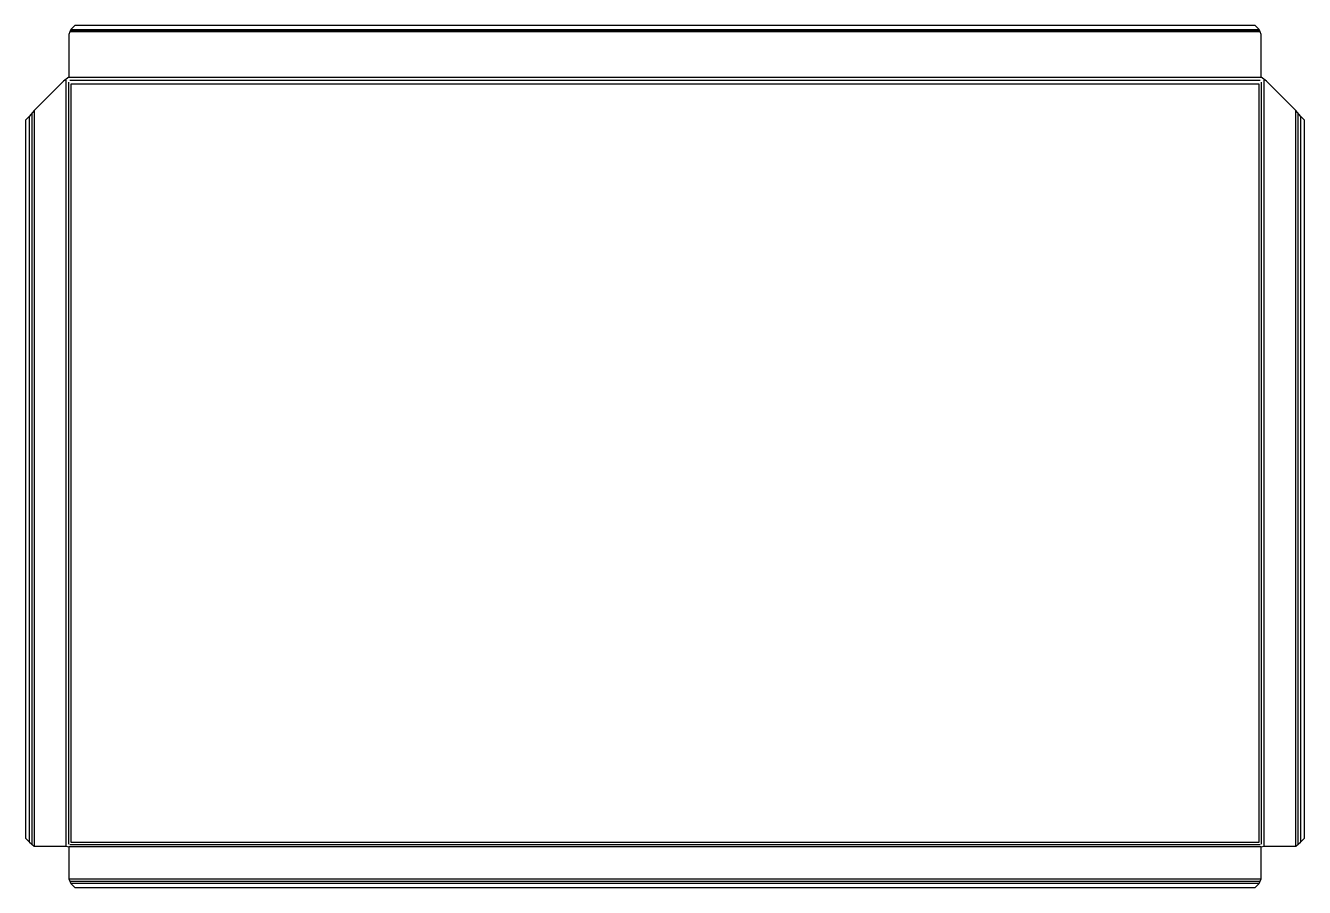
# Model space of a CAD drawing. Header units: millimetres. Extents: x -25 to 613, y 0 to 430.
import ezdxf

# ---------------------------------------------------------------- set-up
doc = ezdxf.new("R2010")
doc.units = ezdxf.units.MM

msp = doc.modelspace()

# ---------------------------------------------------------------- linework, layer by layer
at = {"layer": 'BEND'}
for p, q in [((591.12, 427.11), (-2.26, 427.11)), ((591.38, 402.22), (-2.52, 402.22)), ((-3.2, 401.52), (-3.2, 21.52)), ((592.06, 21.52), (592.06, 401.52)), ((-21.46, 385.9), (-21.46, 21.56)), ((610.32, 21.56), (610.32, 385.9)), ((-2.52, 21.39), (591.38, 21.39)), ((-2.49, 3.13), (591.34, 3.13))]:
    msp.add_line(p, q, dxfattribs=at)
at = {"layer": 'BEND_EXTENT'}
for p, q in [((-2, 427.68), (590.86, 427.68)), ((591.38, 426.54), (-2.52, 426.54)), ((-4.33, 20.52), (-4.33, 402.52)), ((-2.97, 403.92), (591.83, 403.92)), ((593.19, 402.52), (593.19, 20.52)), ((-22.59, 22.59), (-22.59, 384.45)), ((-20.33, 387.35), (-20.33, 20.52)), ((609.19, 20.52), (609.19, 387.35)), ((611.45, 384.45), (611.45, 22.59)), ((591.83, 20.26), (-2.97, 20.26)), ((-2.97, 4.26), (591.83, 4.26)), ((590.86, 2), (-2, 2))]:
    msp.add_line(p, q, dxfattribs=at)
msp.add_lwpolyline([(590.93, 22.52), (590.93, 400.52), (-2.07, 400.52), (-2.07, 22.52)], close=True, dxfattribs=at)
at = {"layer": 'OUTER_PROFILES'}
msp.add_lwpolyline([(590.86, 427.68), (588.86, 429.68), (0, 429.68), (-2, 427.68), (-2.52, 426.54), (-2.97, 425.26), (-2.97, 403.92), (-5.75, 401.94), (-20.33, 387.35), (-22.59, 384.45), (-24.59, 382.45), (-24.59, 24.59), (-22.59, 22.59), (-20.33, 20.52), (-4.33, 20.52), (-2.97, 20.26), (-2.97, 4.26), (-2, 2), (0, 0), (588.86, 0), (590.86, 2), (591.83, 4.26), (591.83, 20.26), (593.19, 20.52), (609.19, 20.52), (611.45, 22.59), (613.45, 24.59), (613.45, 382.45), (611.45, 384.45), (609.19, 387.35), (594.61, 401.94), (591.83, 403.92), (591.83, 425.26), (591.38, 426.54)], close=True, dxfattribs=at)

doc.saveas('drawing.dxf')
